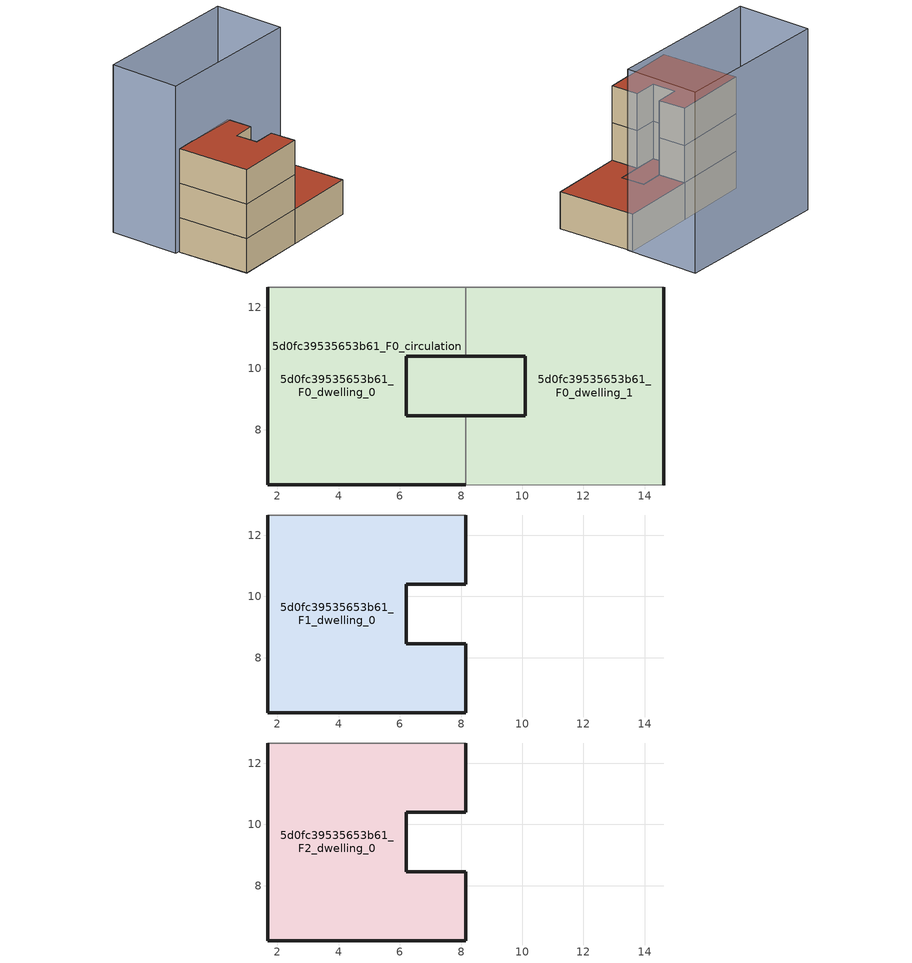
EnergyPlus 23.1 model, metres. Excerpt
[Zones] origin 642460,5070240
5d0fc39535653b61_F0_dwelling_0
 floor ground (EU_floor_Construction): 8.15,12.66 8.15,10.4 6.21,10.4 6.21,9.43 6.21,8.46 8.15,8.46 8.15,6.2 1.69,6.2 1.69,12.66 z0; 10.09,10.4 10.09,8.46 8.15,8.46 6.21,8.46 6.21,9.43 6.21,10.4 8.15,10.4 z0
 wall outside (EU_wall_Construction): 1.69,12.66 1.69,6.2 8.15,6.2 / 8.15,8.46 6.21,8.46 6.21,10.4 8.15,10.4 z0:3
 wall adiabatic (EU_wall_Construction): 8.15,12.66 1.69,12.66 z0:3
 wall to 5d0fc39535653b61_F0_dwelling_1 (EU_wall_Construction): 8.15,6.2 8.15,8.46 / 8.15,10.4 8.15,12.66 z0:3
 roof outside (EU_floor_Construction): 10.09,8.46 10.09,10.4 8.15,10.4 6.21,10.4 6.21,9.43 6.21,8.46 8.15,8.46 z3
5d0fc39535653b61_F0_dwelling_1
 floor ground (EU_floor_Construction): 14.62,12.66 14.62,6.19 8.15,6.2 8.15,8.46 10.09,8.46 10.09,9.43 10.09,10.4 8.15,10.4 8.15,12.66 z0; 10.09,10.4 10.09,9.43 10.09,8.46 8.15,8.46 6.21,8.46 6.21,10.4 8.15,10.4 z0
 wall outside (EU_wall_Construction): 8.15,10.4 10.09,10.4 10.09,8.46 8.15,8.46 / 14.62,6.19 14.62,12.66 z0:3
 wall adiabatic (EU_wall_Construction): 14.62,12.66 8.15,12.66 / 8.15,6.2 14.62,6.19 z0:3
 roof outside (EU_roof_Construction): 14.62,6.19 14.62,12.66 8.15,12.66 8.15,10.4 10.09,10.4 10.09,9.43 10.09,8.46 8.15,8.46 8.15,6.2 z3; 10.09,8.46 10.09,9.43 10.09,10.4 8.15,10.4 6.21,10.4 6.21,8.46 8.15,8.46 z3
5d0fc39535653b61_F0_circulation
 floor ground (EU_floor_Construction): 8.15,12.66 8.15,10.4 6.21,10.4 6.21,9.43 6.21,8.46 8.15,8.46 8.15,6.2 1.69,6.2 1.69,12.66 z0; 10.09,10.4 10.09,9.43 10.09,8.46 8.15,8.46 6.21,8.46 6.21,9.43 6.21,10.4 8.15,10.4 z0; 14.62,12.66 14.62,6.19 8.15,6.2 8.15,8.46 10.09,8.46 10.09,9.43 10.09,10.4 8.15,10.4 8.15,12.66 z0
 wall outside (EU_wall_Construction): 10.09,8.46 10.09,10.4 6.21,10.4 6.21,8.46 10.09,8.46 z0:3
 roof outside (EU_roof_Construction): 8.15,6.2 8.15,8.46 6.21,8.46 6.21,9.43 6.21,10.4 8.15,10.4 8.15,12.66 1.69,12.66 1.69,6.2 z3; 10.09,8.46 10.09,9.43 10.09,10.4 8.15,10.4 6.21,10.4 6.21,9.43 6.21,8.46 8.15,8.46 z3; 14.62,6.19 14.62,12.66 8.15,12.66 8.15,10.4 10.09,10.4 10.09,9.43 10.09,8.46 8.15,8.46 8.15,6.2 z3
5d0fc39535653b61_F1_dwelling_0
 floor to 5d0fc39535653b61_F0_dwelling_0 (EU_floor_Construction): 8.15,12.66 8.15,10.4 6.21,10.4 6.21,9.43 6.21,8.46 8.15,8.46 8.15,6.2 1.69,6.2 1.69,12.66 z3
 wall outside (EU_wall_Construction): 1.69,12.66 1.69,6.2 8.15,6.2 8.15,8.46 6.21,8.46 6.21,10.4 8.15,10.4 8.15,12.66 z3:6
 wall adiabatic (EU_wall_Construction): 8.15,12.66 1.69,12.66 z3:6
5d0fc39535653b61_F2_dwelling_0
 floor to 5d0fc39535653b61_F1_dwelling_0 (EU_floor_Construction): 8.15,12.66 8.15,10.4 6.21,10.4 6.21,8.46 8.15,8.46 8.15,6.2 1.69,6.2 1.69,12.66 z6
 wall outside (EU_wall_Construction): 1.69,12.66 1.69,6.2 8.15,6.2 8.15,8.46 6.21,8.46 6.21,10.4 8.15,10.4 8.15,12.66 z6:9
 wall adiabatic (EU_wall_Construction): 8.15,12.66 1.69,12.66 z6:9
 roof outside (EU_roof_Construction): 8.15,6.2 8.15,8.46 6.21,8.46 6.21,10.4 8.15,10.4 8.15,12.66 1.69,12.66 1.69,6.2 z9
shading: 14.66,12.23 1.31,12.74 / 1.31,12.74 1.55,18.94 / 1.55,18.94 14.9,18.42 / 14.9,18.42 14.66,12.23 z0:14.6
[Building]
EU S2 Campaign: North Axis=0; Terrain=City; Solar Distribution=FullExterior
[Site:Location]
Lyon-Bron: Latitude=45.75; Longitude=5; Time Zone=1; Elevation=198
[SizingPeriod:WeatherFileDays]
AnnualSizingPeriod: Begin Month=1; Begin Day of Month=1; End Month=12; End Day of Month=31; Day of Week for Start Day=Monday; Use Weather File Daylight Saving Period=No; Use Weather File Rain and Snow Indicators=No
[MATERIAL]
EU_InternalMass_Material: Roughness=MediumRough; Thickness=0.1; Conductivity=1; Density=1800; Specific Heat=900; Thermal Absorptance=0.9; Solar Absorptance=0.7; Visible Absorptance=0.7
[MATERIAL:NOMASS] Roughness=MediumRough; Thermal Absorptance=0.9; Solar Absorptance=0.7; Visible Absorptance=0.7
Name | Thermal Resistance
EU_wall_NoMass | 0.87146
EU_roof_NoMass | 0.842276
EU_floor_NoMass | 0.496999
[CONSTRUCTION]
EU_wall_Construction: EU_wall_NoMass
EU_roof_Construction: EU_roof_NoMass
EU_floor_Construction: EU_floor_NoMass
EU_InternalMass_Construction: EU_InternalMass_Material
[ZONE] Type=1; Multiplier=1; Ceiling Height=autocalculate; Floor Area=autocalculate; Part of Total Floor Area=Yes
Name | Volume
5d0fc39535653b61_F0_dwelling_0 | 136.699
5d0fc39535653b61_F1_dwelling_0; 5d0fc39535653b61_F2_dwelling_0 | 114.126
5d0fc39535653b61_F0_dwelling_1 | 136.701
5d0fc39535653b61_F0_circulation | 250.826
[INTERNALMASS] Construction=EU_InternalMass_Construction
Name | Zone or ZoneList | Surface Area
5d0fc39535653b61_F0_dwelling_0_EU_InternalMass | 5d0fc39535653b61_F0_dwelling_0 | 38.0419
5d0fc39535653b61_F0_dwelling_1_EU_InternalMass | 5d0fc39535653b61_F0_dwelling_1 | 38.0419
5d0fc39535653b61_F1_dwelling_0_EU_InternalMass | 5d0fc39535653b61_F1_dwelling_0 | 83.613
5d0fc39535653b61_F2_dwelling_0_EU_InternalMass | 5d0fc39535653b61_F2_dwelling_0 | 83.613
[OTHEREQUIPMENT] Fuel Type=Electricity; Design Level Calculation Method=Watts/Area; Power per Zone Floor Area=1; Fraction Latent=0; Fraction Radiant=0; Fraction Lost=0; Carbon Dioxide Generation Rate=0; EndUse Subcategory=EU_Step8_InternalGains
Name | Zone or ZoneList or Space or SpaceList | Schedule
EU_Step8_InternalGain_5d0fc39535653b61_F0_dwelling_0_f000 | 5d0fc39535653b61_F0_dwelling_0 | EU_Step8_GainSchedule_5d0fc39535653b61_F0_dwelling_0_f000
EU_Step8_InternalGain_5d0fc39535653b61_F0_dwelling_1_f000 | 5d0fc39535653b61_F0_dwelling_1 | EU_Step8_GainSchedule_5d0fc39535653b61_F0_dwelling_1_f000
EU_Step8_InternalGain_5d0fc39535653b61_F1_dwelling_0_f000 | 5d0fc39535653b61_F1_dwelling_0 | EU_Step8_GainSchedule_5d0fc39535653b61_F1_dwelling_0_f000
EU_Step8_InternalGain_5d0fc39535653b61_F2_dwelling_0_f000 | 5d0fc39535653b61_F2_dwelling_0 | EU_Step8_GainSchedule_5d0fc39535653b61_F2_dwelling_0_f000
[ZONEINFILTRATION:DESIGNFLOWRATE]
EU_Circulation_Infiltration_5d0fc39535653b61_F0_circulation: Zone or ZoneList or Space or SpaceList=5d0fc39535653b61_F0_circulation; Schedule=EU_AlwaysOn; Design Flow Rate Calculation Method=Flow/Area; Flow Rate per Floor Area=0.0005; Constant Term Coefficient=1; Temperature Term Coefficient=0; Velocity Term Coefficient=0; Velocity Squared Term Coefficient=0
[ZONEVENTILATION:DESIGNFLOWRATE] Schedule=EU_AlwaysOn; Design Flow Rate Calculation Method=AirChanges/Hour; Air Changes per Hour=0.425; Ventilation Type=Natural; Fan Pressure Rise=0; Fan Total Efficiency=1; Constant Term Coefficient=1; Temperature Term Coefficient=0; Velocity Term Coefficient=0; Velocity Squared Term Coefficient=0; Minimum Indoor Temperature=-100; Maximum Indoor Temperature=100; Delta Temperature=-100; Minimum Outdoor Temperature=-100; Maximum Outdoor Temperature=100; Maximum Wind Speed=40
Name | Zone or ZoneList or Space or SpaceList
EU_ConstantAir_5d0fc39535653b61_F0_dwelling_0 | 5d0fc39535653b61_F0_dwelling_0
EU_ConstantAir_5d0fc39535653b61_F0_dwelling_1 | 5d0fc39535653b61_F0_dwelling_1
EU_ConstantAir_5d0fc39535653b61_F1_dwelling_0 | 5d0fc39535653b61_F1_dwelling_0
EU_ConstantAir_5d0fc39535653b61_F2_dwelling_0 | 5d0fc39535653b61_F2_dwelling_0
[HVACTEMPLATE:THERMOSTAT] Constant Heating Setpoint=20; Constant Cooling Setpoint=50
EU_HeatOnly_5d0fc39535653b61_F0_dwelling_0; EU_HeatOnly_5d0fc39535653b61_F0_dwelling_1; EU_HeatOnly_5d0fc39535653b61_F1_dwelling_0; EU_HeatOnly_5d0fc39535653b61_F2_dwelling_0
[HVACTEMPLATE:ZONE:IDEALLOADSAIRSYSTEM] System Availability Schedule=EU_AlwaysOn; Maximum Heating Supply Air Temperature=50; Minimum Cooling Supply Air Temperature=13; Maximum Heating Supply Air Humidity Ratio=0.0156; Minimum Cooling Supply Air Humidity Ratio=0.0077; Heating Limit=NoLimit; Cooling Limit=NoLimit; Heating Availability Schedule=EU_AlwaysOn; Cooling Availability Schedule=EU_CoolingOff; Dehumidification Control Type=ConstantSensibleHeatRatio; Cooling Sensible Heat Ratio=0.7; Dehumidification Setpoint=60; Humidification Control Type=None; Humidification Setpoint=30; Outdoor Air Method=None; Outdoor Air Flow Rate per Person=0.00944; Outdoor Air Flow Rate per Zone Floor Area=0; Outdoor Air Flow Rate per Zone=0; Demand Controlled Ventilation Type=None; Outdoor Air Economizer Type=NoEconomizer; Heat Recovery Type=None; Sensible Heat Recovery Effectiveness=0.7; Latent Heat Recovery Effectiveness=0.65
Name | Template Thermostat
5d0fc39535653b61_F0_dwelling_0 | EU_HeatOnly_5d0fc39535653b61_F0_dwelling_0
5d0fc39535653b61_F0_dwelling_1 | EU_HeatOnly_5d0fc39535653b61_F0_dwelling_1
5d0fc39535653b61_F1_dwelling_0 | EU_HeatOnly_5d0fc39535653b61_F1_dwelling_0
5d0fc39535653b61_F2_dwelling_0 | EU_HeatOnly_5d0fc39535653b61_F2_dwelling_0
[SIZING:ZONE] Zone Cooling Design Supply Air Temperature Input Method=SupplyAirTemperature; Zone Cooling Design Supply Air Temperature=13; Zone Heating Design Supply Air Temperature Input Method=SupplyAirTemperature; Zone Heating Design Supply Air Temperature=50; Zone Cooling Design Supply Air Humidity Ratio=0.008; Zone Heating Design Supply Air Humidity Ratio=0.008; Cooling Design Air Flow Method=DesignDay; Cooling Design Air Flow Rate=0; Cooling Minimum Air Flow per Zone Floor Area=0.000762; Cooling Minimum Air Flow=0; Cooling Minimum Air Flow Fraction=0.2; Heating Design Air Flow Method=DesignDay; Heating Design Air Flow Rate=0; Heating Maximum Air Flow per Zone Floor Area=0.002032; Heating Maximum Air Flow=0.141576; Heating Maximum Air Flow Fraction=0.3; Account for Dedicated Outdoor Air System=No; Dedicated Outdoor Air System Control Strategy=NeutralSupplyAir; Dedicated Outdoor Air Low Setpoint Temperature for Design=autosize; Dedicated Outdoor Air High Setpoint Temperature for Design=autosize; Zone Load Sizing Method=Sensible Load Only No Latent Load; Zone Latent Cooling Design Supply Air Humidity Ratio Input Method=HumidityRatioDifference; Zone Cooling Design Supply Air Humidity Ratio Difference=0.005; Zone Latent Heating Design Supply Air Humidity Ratio Input Method=HumidityRatioDifference; Zone Humidification Design Supply Air Humidity Ratio Difference=0.005
5d0fc39535653b61_F0_dwelling_0; 5d0fc39535653b61_F0_dwelling_1; 5d0fc39535653b61_F1_dwelling_0; 5d0fc39535653b61_F2_dwelling_0
[SCHEDULE:CONSTANT]
Name | Hourly Value
EU_AlwaysOn | 1
EU_CoolingOff | 0
[SCHEDULE:FILE] Column Number=1; Rows to Skip at Top=0; Number of Hours of Data=8760; Column Separator=Comma; Interpolate to Timestep=No; Minutes per Item=60; Adjust Schedule for Daylight Savings=Yes
Name | File
EU_Step8_GainSchedule_5d0fc39535653b61_F0_dwelling_0_f000 | ../../schedules/5d0fc39535653b61/5d0fc39535653b61_F0_dwelling_0_f000_gain.csv
EU_Step8_GainSchedule_5d0fc39535653b61_F0_dwelling_1_f000 | ../../schedules/5d0fc39535653b61/5d0fc39535653b61_F0_dwelling_1_f000_gain.csv
EU_Step8_GainSchedule_5d0fc39535653b61_F1_dwelling_0_f000 | ../../schedules/5d0fc39535653b61/5d0fc39535653b61_F1_dwelling_0_f000_gain.csv
EU_Step8_GainSchedule_5d0fc39535653b61_F2_dwelling_0_f000 | ../../schedules/5d0fc39535653b61/5d0fc39535653b61_F2_dwelling_0_f000_gain.csv
